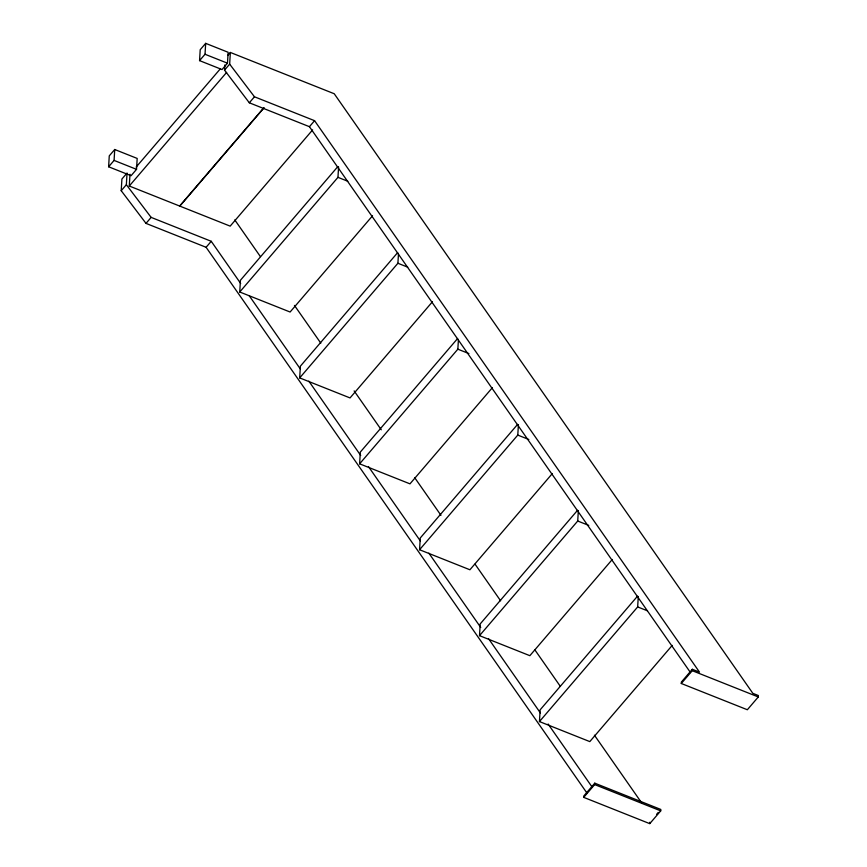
<?xml version="1.0" encoding="UTF-8"?>
<svg xmlns="http://www.w3.org/2000/svg" width="867" height="867" viewBox="0 0 867 867"><rect width="100%" height="100%" fill="white"/><g stroke="black" fill="none" stroke-linecap="round" stroke-linejoin="round"><path stroke-width="1.3" d="M108.624 166.778L109.264 155.865L114.726 149.503L137.181 158.433L136.531 169.347L131.08 175.708L108.624 166.778L114.076 160.417L114.726 149.503M121.217 190.707L121.911 179.025L127.048 173.032L126.354 184.714L121.217 190.707L146.003 223.383L206.097 247.29L587.111 793.272M263.828 107.768L179.642 206.043L129.281 186.015L129.985 174.267M199.562 60.625L200.212 49.712L205.674 43.35L228.129 52.28L227.479 63.193L222.028 69.555L199.562 60.625L205.024 54.263L205.674 43.35M690.5 672.586L309.432 126.69L249.317 102.794L224.52 70.129L224.835 64.938M224.52 70.129L229.657 64.136L230.351 52.453L334.228 93.744L752.849 693.34L758.376 695.54L758.3 696.96L692.245 670.69L681.289 683.489L747.343 709.748L758.202 697.057M372.539 215.796L290.098 312.022L239.747 291.995L240.441 280.247L337.794 166.627M432.47 301.716L350.04 397.931L299.689 377.904L300.383 366.167L397.725 252.535M239.747 291.995L337.967 177.345L338.585 166.908M492.413 387.636L409.972 483.851L359.621 463.823L360.325 452.075L457.668 338.455M299.689 377.904L397.91 263.265L398.452 254.129M552.355 473.545L469.914 569.771L419.563 549.743L420.257 537.995L517.61 424.375M359.621 463.823L457.852 349.184L458.394 340.048M612.297 559.464L529.856 655.68L479.505 635.663L480.199 623.915L577.552 510.295M419.563 549.743L517.783 435.093L518.412 424.657M672.228 645.384L589.798 741.599L539.447 721.572L540.141 709.835L637.483 596.203M479.505 635.663L577.725 521.013L578.343 510.576M649.838 822.23L649.762 823.65L583.719 797.369L583.805 795.96L594.762 783.172L660.806 809.453L660.719 810.873L649.849 823.542M583.719 797.369L594.675 784.592L594.762 783.172M539.447 721.572L637.668 606.933L638.285 596.485M681.289 683.489L681.375 682.069L692.321 669.281L699.506 672.142L314.569 120.686L254.465 96.79L229.657 64.136M692.245 670.69L692.321 669.281M227.783 55.445L230.351 52.453M249.317 102.794L254.465 96.79M309.432 126.69L314.569 120.686M136.119 167.103L220.316 68.84M129.281 186.015L226.634 72.394M146.003 223.383L151.14 217.389L211.245 241.297L240.668 283.466M264.001 107.844L179.816 206.108L230.167 226.135L312.608 129.92M206.097 247.29L211.245 241.297M656.59 814.373L658.27 812.401M205.024 54.263L227.479 63.193M337.967 177.345L347.797 181.257M397.91 263.265L407.728 267.166M114.076 160.417L136.531 169.347M457.852 349.184L468.906 353.573M517.783 435.093L528.837 439.493M577.725 521.013L588.78 525.413M637.668 606.933L647.486 610.834M594.675 784.592L660.719 810.873M126.354 184.714L151.14 217.389M234.784 219.904L260.36 256.545M294.455 305.412L320.812 343.169M354.137 390.919L381.274 429.794M414.599 477.544L440.956 515.301M475.051 564.168L500.627 600.809M534.733 649.676L560.31 686.328M594.415 735.183L641.699 802.929M249.187 295.669L300.296 368.908M308.815 381.122L360.705 455.468M368.442 466.565L420.332 540.921M428.851 553.124L480.741 627.47M488.479 638.567L540.369 712.923M548.117 724.021L592.259 787.269"/></g></svg>
